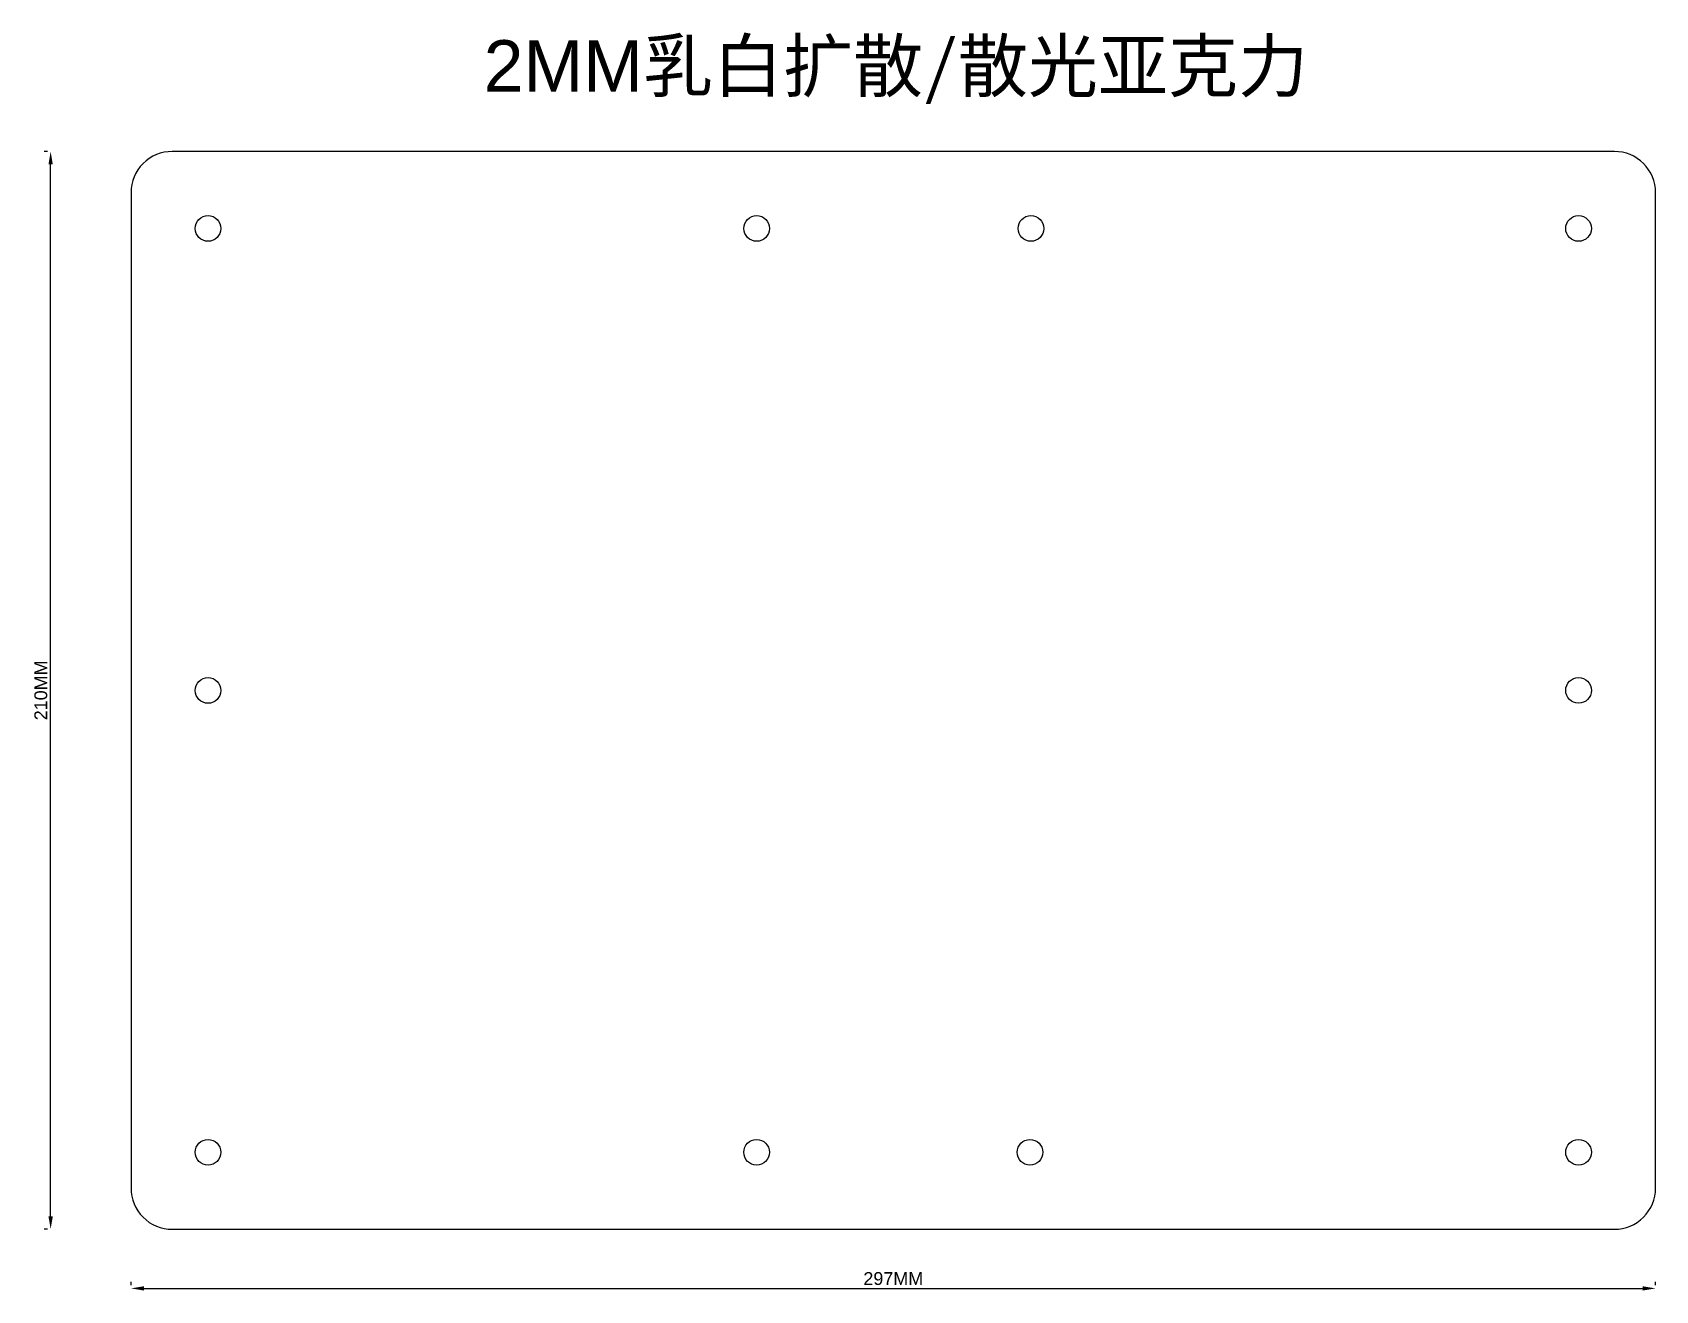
# Model space of a CAD drawing. Header units: millimetres. Extents: x -19 to 297, y -12 to 233.
import ezdxf

# ---------------------------------------------------------------- set-up
doc = ezdxf.new("R2010")
doc.units = ezdxf.units.MM
doc.styles.get("Standard").update_dxf_attribs({"font": 'arial.ttf'})
doc.dimstyles.new('ISO-25', dxfattribs={"dimtxt": 2.5, "dimasz": 2.5, "dimexe": 1.25, "dimexo": 0.625, "dimtad": 1, "dimtxsty": 'Standard', "dimcen": 2.5, "dimadec": 0, "dimazin": 0, "dimtfac": 1, "dimtmove": 0, "dimatfit": 3, "dimfxl": 1, "dimarcsym": 0})

# ---------------------------------------------------------------- blocks, each defined once
blk = doc.blocks.new('*D3')
at = {"color": 0, "lineweight": -2, "transparency": 16777216}
for p, q in [((0, -10.9), (0, -10.27)), ((2.5, -11.52), (294.5, -11.52)), ((297, -10.9), (297, -10.27))]:
    blk.add_line(p, q, dxfattribs=at)
at = {"color": 0, "transparency": 16777216}
for points in [[(2.5, -11.11), (2.5, -11.94), (0, -11.52)], [(294.5, -11.11), (294.5, -11.94), (297, -11.52)]]:
    blk.add_solid(points, dxfattribs=at)
at = {"layer": 'Defpoints', "color": 0, "transparency": 16777216}
for p in [(0, -11.52), (297, -11.52), (297, -11.52)]:
    blk.add_point(p, dxfattribs=at)
at = {"color": 0, "transparency": 16777216, "insert": (148.5, -9.62), "char_height": 2.5, "attachment_point": 5}
blk.add_mtext('297MM', dxfattribs=at)
blk = doc.blocks.new('*D6')
at = {"color": 0, "lineweight": -2, "transparency": 16777216}
for p, q in [((-16.28, 210), (-16.91, 210)), ((-15.66, 2.5), (-15.66, 207.5)), ((-16.28, 0), (-16.91, 0))]:
    blk.add_line(p, q, dxfattribs=at)
at = {"color": 0, "transparency": 16777216}
for points in [[(-16.08, 207.5), (-15.24, 207.5), (-15.66, 210)], [(-16.08, 2.5), (-15.24, 2.5), (-15.66, 0)]]:
    blk.add_solid(points, dxfattribs=at)
at = {"layer": 'Defpoints', "color": 0, "transparency": 16777216}
for p in [(-15.66, 210), (-15.66, 210), (-15.66, 0)]:
    blk.add_point(p, dxfattribs=at)
at = {"color": 0, "transparency": 16777216, "insert": (-17.56, 105), "char_height": 2.5, "attachment_point": 5, "rotation": 90}
blk.add_mtext('210MM', dxfattribs=at)

msp = doc.modelspace()

# ---------------------------------------------------------------- linework, layer by layer
msp.add_lwpolyline([(8, 210), (8, 210, 0.4142136), (0, 202), (0, 8, 0.4142136), (8, 0), (289, 0, 0.4142136), (297, 8), (297, 202, 0.4142136), (289, 210)], format="xyb", close=True)
for centre in [(15, 195), (121.887, 195), (175.32, 195), (282, 195), (15, 104.987), (282, 105), (15, 15), (121.867, 15), (175.133, 14.996), (282, 14.996)]:
    msp.add_circle(centre, 2.5)

# ---------------------------------------------------------------- texts
at = {"insert": (68.7, 231.68), "char_height": 10, "attachment_point": 1}
msp.add_mtext_dynamic_manual_height_columns('2MM{\\fSimSun|b0|i0|c134|p2;乳白扩散/散光亚克力}', width=212.04448, gutter_width=12.5, heights=[17.72], dxfattribs=at)

# ---------------------------------------------------------------- dimensions: what is measured, and where the dimension line sits
dim = msp.add_linear_dim(base=(-15.66, 210), p1=(-15.66, 0), p2=(-15.66, 210), angle=90, dimstyle='ISO-25', override={"dimpost": 'MM'})
dim.commit()
dim.dimension.update_dxf_attribs({"geometry": '*D6', "text_midpoint": (-17.561, 105)})
dim = msp.add_linear_dim(base=(297, -11.524), p1=(0, -11.524), p2=(297, -11.524), dimstyle='ISO-25', override={"dimpost": 'MM'})
dim.commit()
dim.dimension.update_dxf_attribs({"geometry": '*D3', "text_midpoint": (148.5, -9.623)})

doc.saveas('drawing.dxf')
